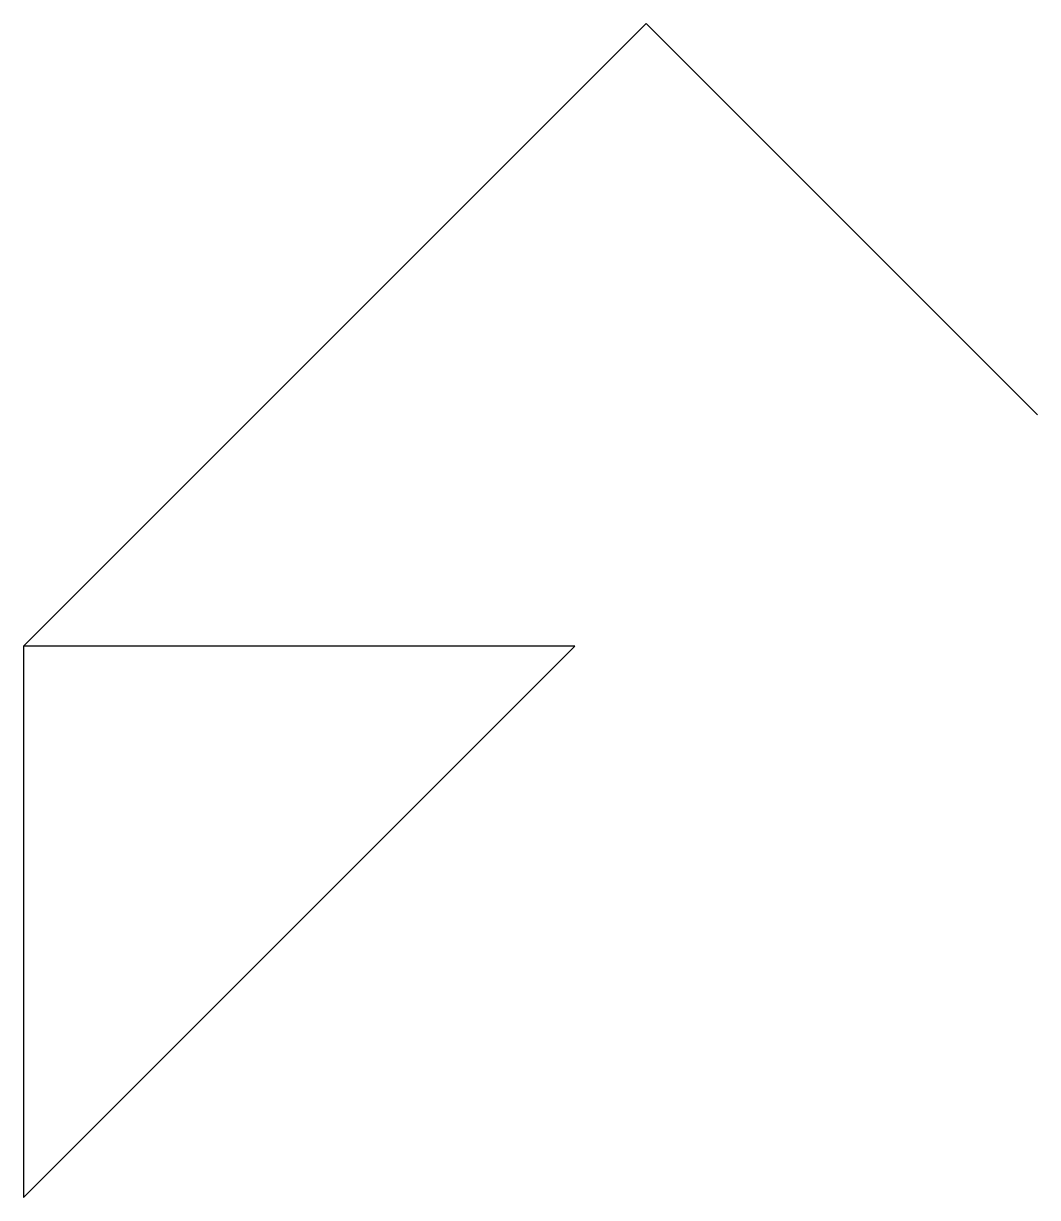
# Model space of a CAD drawing. Extents: x 0 to 1824, y 0 to 2112.
import ezdxf

# ---------------------------------------------------------------- set-up
doc = ezdxf.new("R2010")
doc.units = 0

msp = doc.modelspace()

# ---------------------------------------------------------------- linework, layer by layer
for p, q in [((1120, 2112, 144), (0, 992)), ((1824, 1408, 48), (1120, 2112, 144)), ((0, 0), (992, 992)), ((0, 992), (0, 0)), ((992, 992), (0, 992))]:
    msp.add_line(p, q)

doc.saveas('drawing.dxf')
